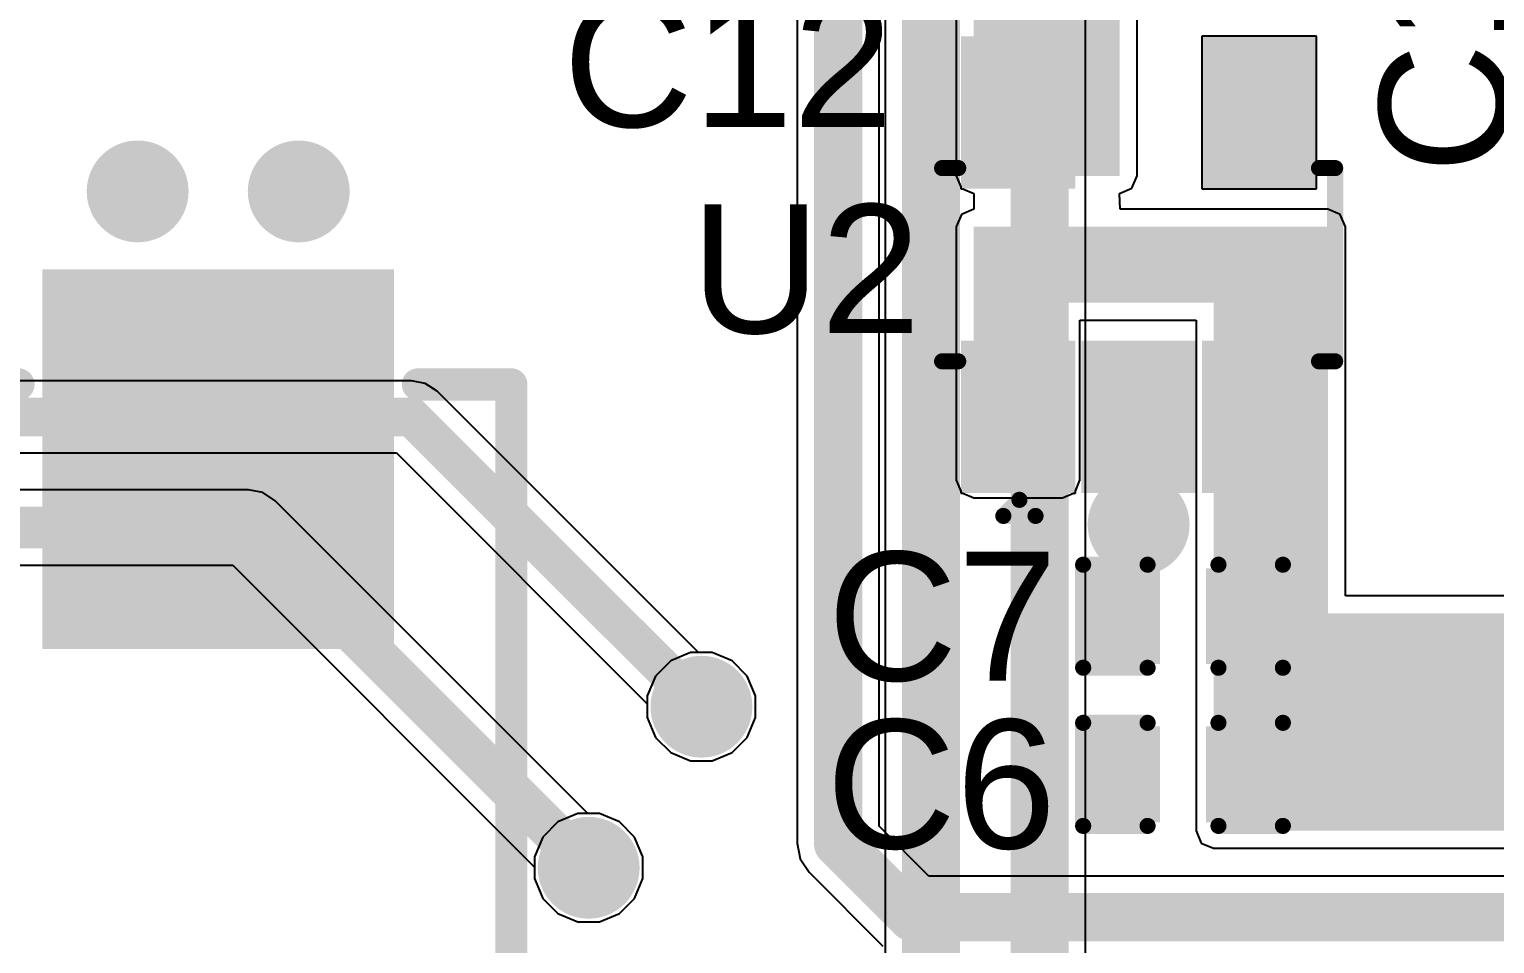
# Model space of a CAD drawing. Header units: millimetres. Extents: x -0.27 to 3.94, y -1.19 to 3.
# Drawn here: x 2.3314 to 2.7862, y 0.5514 to 0.8353 of the extents above; entities that cross this region are included whole.
import ezdxf

# ---------------------------------------------------------------- set-up
doc = ezdxf.new("R2010")
doc.units = ezdxf.units.MM
doc.header["$MEASUREMENT"] = 0
for name, color, linetype in [('BottomLayer', 5, 'Continuous'), ('BottomSolder', 6, 'Continuous'), ('TopLayer', 1, 'Continuous'), ('TopOverlay', 2, 'Continuous'), ('TopPaste', 8, 'Continuous'), ('TopSolder', 216, 'Continuous'), ('ViaHoleLayer', 16, 'Continuous')]:
    doc.layers.add(name, color=color, linetype=linetype)
doc.styles.add('Arial', font='arial.ttf', dxfattribs={"height": 0.2})

# ---------------------------------------------------------------- blocks, each defined once
blk = doc.blocks.new('SOT_25_5_27')
at = {"layer": 'TopLayer'}
for points in [[(-0.06692915, 0.05118115), (-0.02755905, 0.05118115), (-0.02755905, 0.02362205), (-0.06692915, 0.02362205)], [(0.02755905, 0.05118115), (0.06692915, 0.05118115), (0.06692915, 0.02362205), (0.02755905, 0.02362205)], [(-0.06692915, 0.01377955), (-0.02755905, 0.01377955), (-0.02755905, -0.01377955), (-0.06692915, -0.01377955)], [(-0.06692915, -0.02362205), (-0.02755905, -0.02362205), (-0.02755905, -0.05118115), (-0.06692915, -0.05118115)], [(0.02755905, -0.02362205), (0.06692915, -0.02362205), (0.06692915, -0.05118115), (0.02755905, -0.05118115)]]:
    blk.add_hatch(color=1, dxfattribs=at).paths.add_polyline_path(points)
at = {"layer": 'TopPaste'}
for points in [[(-0.06692915, 0.05118115), (-0.02755905, 0.05118115), (-0.02755905, 0.02362205), (-0.06692915, 0.02362205)], [(0.02755905, 0.05118115), (0.06692915, 0.05118115), (0.06692915, 0.02362205), (0.02755905, 0.02362205)], [(-0.06692915, 0.01377955), (-0.02755905, 0.01377955), (-0.02755905, -0.01377955), (-0.06692915, -0.01377955)], [(-0.06692915, -0.02362205), (-0.02755905, -0.02362205), (-0.02755905, -0.05118115), (-0.06692915, -0.05118115)], [(0.02755905, -0.02362205), (0.06692915, -0.02362205), (0.06692915, -0.05118115), (0.02755905, -0.05118115)]]:
    blk.add_hatch(color=8, dxfattribs=at).paths.add_polyline_path(points)
at = {"layer": 'TopSolder'}
for points in [[(-0.07092915, 0.05518115), (-0.02355905, 0.05518115), (-0.02355905, 0.01962205), (-0.07092915, 0.01962205)], [(0.02355905, 0.05518115), (0.07092915, 0.05518115), (0.07092915, 0.01962205), (0.02355905, 0.01962205)], [(-0.07092915, 0.01777955), (-0.02355905, 0.01777955), (-0.02355905, -0.01777955), (-0.07092915, -0.01777955)], [(-0.07092915, -0.01962205), (-0.02355905, -0.01962205), (-0.02355905, -0.05518115), (-0.07092915, -0.05518115)], [(0.02355905, -0.01962205), (0.07092915, -0.01962205), (0.07092915, -0.05518115), (0.02355905, -0.05518115)]]:
    blk.add_hatch(color=216, dxfattribs=at).paths.add_polyline_path(points)
at = {"layer": 'TopOverlay', "const_width": 0.005}
for points in [[(-0.03, 0.061), (0.03, 0.061)], [(-0.03, 0.061), (-0.03, 0.056)], [(0.03, 0.061), (0.03, 0.056)], [(-0.078, 0.042), (-0.073, 0.037)], [(-0.078, 0.042), (-0.078, 0.032)], [(-0.073, 0.037), (-0.078, 0.032)], [(-0.03, -0.056), (-0.03, -0.061)], [(0.03, -0.056), (0.03, -0.061)], [(-0.03, -0.061), (0.03, -0.061)]]:
    blk.add_lwpolyline(points, dxfattribs=at)
at = {"layer": 'TopOverlay', "const_width": 0.0025}
for points in [[(-0.03125, 0.061, 1), (-0.02875, 0.061, 1)], [(-0.03125, 0.061, 1), (-0.02875, 0.061, 1)], [(0.02875, 0.061, 1), (0.03125, 0.061, 1)], [(0.02875, 0.061, 1), (0.03125, 0.061, 1)], [(-0.03125, 0.056, 1), (-0.02875, 0.056, 1)], [(0.02875, 0.056, 1), (0.03125, 0.056, 1)], [(-0.07925, 0.042, 1), (-0.07675, 0.042, 1)], [(-0.07925, 0.042, 1), (-0.07675, 0.042, 1)], [(-0.07425, 0.037, 1), (-0.07175, 0.037, 1)], [(-0.07425, 0.037, 1), (-0.07175, 0.037, 1)], [(-0.07925, 0.032, 1), (-0.07675, 0.032, 1)], [(-0.07925, 0.032, 1), (-0.07675, 0.032, 1)], [(-0.03125, -0.056, 1), (-0.02875, -0.056, 1)], [(0.02875, -0.056, 1), (0.03125, -0.056, 1)], [(-0.03125, -0.061, 1), (-0.02875, -0.061, 1)], [(-0.03125, -0.061, 1), (-0.02875, -0.061, 1)], [(0.02875, -0.061, 1), (0.03125, -0.061, 1)], [(0.02875, -0.061, 1), (0.03125, -0.061, 1)]]:
    blk.add_lwpolyline(points, format="xyb", close=True, dxfattribs=at)
blk = doc.blocks.new('C____E_177')
at = {"layer": 'TopLayer'}
for points in [[(-0.05492125, 0.05059055), (0.05492125, 0.05059055), (0.05492125, -0.05059055), (-0.05492125, -0.05059055)], [(0.19862205, 0.05059055), (0.30846455, 0.05059055), (0.30846455, -0.05059055), (0.19862205, -0.05059055)]]:
    blk.add_hatch(color=1, dxfattribs=at).paths.add_polyline_path(points)
at = {"layer": 'TopPaste'}
for points in [[(-0.05492125, 0.05059055), (0.05492125, 0.05059055), (0.05492125, -0.05059055), (-0.05492125, -0.05059055)], [(0.19862205, 0.05059055), (0.30846455, 0.05059055), (0.30846455, -0.05059055), (0.19862205, -0.05059055)]]:
    blk.add_hatch(color=8, dxfattribs=at).paths.add_polyline_path(points)
at = {"layer": 'TopSolder'}
for points in [[(-0.05892125, 0.05459055), (0.05892125, 0.05459055), (0.05892125, -0.05459055), (-0.05892125, -0.05459055)], [(0.19462205, 0.05459055), (0.31246455, 0.05459055), (0.31246455, -0.05459055), (0.19462205, -0.05459055)]]:
    blk.add_hatch(color=216, dxfattribs=at).paths.add_polyline_path(points)
at = {"layer": 'TopOverlay', "const_width": 0.01}
for points in [[(-0.0152284, 0.091), (-0.0152284, 0.062)], [(-0.0152284, 0.091), (0.2767716, 0.091)], [(0.2767716, 0.091), (0.2767716, 0.062)], [(-0.0452284, 0.09), (-0.0452284, 0.061)], [(-0.0612284, 0.075), (-0.0282284, 0.075)], [(-0.0152284, -0.062), (-0.0152284, -0.091)], [(0.2767716, -0.062), (0.2767716, -0.091)], [(-0.0152284, -0.091), (0.2767716, -0.091)]]:
    blk.add_lwpolyline(points, dxfattribs=at)
at = {"layer": 'TopOverlay', "const_width": 0.005}
for points in [[(-0.0177284, 0.091, 1), (-0.0127284, 0.091, 1)], [(-0.0177284, 0.091, 1), (-0.0127284, 0.091, 1)], [(0.2742716, 0.091, 1), (0.2792716, 0.091, 1)], [(0.2742716, 0.091, 1), (0.2792716, 0.091, 1)], [(-0.0477284, 0.09, 1), (-0.0427284, 0.09, 1)], [(-0.0637284, 0.075, 1), (-0.0587284, 0.075, 1)], [(-0.0307284, 0.075, 1), (-0.0257284, 0.075, 1)], [(-0.0477284, 0.061, 1), (-0.0427284, 0.061, 1)], [(-0.0177284, 0.062, 1), (-0.0127284, 0.062, 1)], [(0.2742716, 0.062, 1), (0.2792716, 0.062, 1)], [(-0.0177284, -0.062, 1), (-0.0127284, -0.062, 1)], [(0.2742716, -0.062, 1), (0.2792716, -0.062, 1)], [(-0.0177284, -0.091, 1), (-0.0127284, -0.091, 1)], [(-0.0177284, -0.091, 1), (-0.0127284, -0.091, 1)], [(0.2742716, -0.091, 1), (0.2792716, -0.091, 1)], [(0.2742716, -0.091, 1), (0.2792716, -0.091, 1)]]:
    blk.add_lwpolyline(points, format="xyb", close=True, dxfattribs=at)
blk = doc.blocks.new('C___0402_234')
at = {"layer": 'TopLayer'}
for points in [[(-0.0275, -0.0125), (-0.0275, 0.0125), (-0.009499999999999998, 0.0125), (-0.009500000000000001, -0.0125)], [(0.009499999999999998, -0.0125), (0.009500000000000001, 0.0125), (0.0275, 0.0125), (0.0275, -0.0125)]]:
    blk.add_hatch(color=1, dxfattribs=at).paths.add_polyline_path(points)
at = {"layer": 'TopPaste'}
for points in [[(-0.0275, -0.0125), (-0.0275, 0.0125), (-0.009499999999999998, 0.0125), (-0.009500000000000001, -0.0125)], [(0.009499999999999998, -0.0125), (0.009500000000000001, 0.0125), (0.0275, 0.0125), (0.0275, -0.0125)]]:
    blk.add_hatch(color=8, dxfattribs=at).paths.add_polyline_path(points)
at = {"layer": 'TopSolder'}
for points in [[(-0.0298622, -0.0148622), (-0.0298622, 0.0148622), (-0.007137799999999999, 0.0148622), (-0.007137800000000001, -0.0148622)], [(0.007137799999999999, -0.0148622), (0.007137800000000001, 0.0148622), (0.0298622, 0.0148622), (0.0298622, -0.0148622)]]:
    blk.add_hatch(color=216, dxfattribs=at).paths.add_polyline_path(points)
at = {"layer": 'TopOverlay', "const_width": 0.005}
for points in [[(-0.031, 0.016), (-0.011, 0.016)], [(-0.031, -0.016), (-0.031, 0.016)], [(0.011, 0.016), (0.031, 0.016)], [(0.031, -0.016), (0.031, 0.016)], [(-0.031, -0.016), (-0.011, -0.016)], [(0.011, -0.016), (0.031, -0.016)]]:
    blk.add_lwpolyline(points, dxfattribs=at)
at = {"layer": 'TopOverlay', "const_width": 0.0025}
for points in [[(-0.03225, 0.016, 1), (-0.02975, 0.016, 1)], [(-0.03225, 0.016, 1), (-0.02975, 0.016, 1)], [(-0.01225, 0.016, 1), (-0.00975, 0.016, 1)], [(0.00975, 0.016, 1), (0.01225, 0.016, 1)], [(0.02975, 0.016, 1), (0.03225, 0.016, 1)], [(0.02975, 0.016, 1), (0.03225, 0.016, 1)], [(-0.03225, -0.016, 1), (-0.02975, -0.016, 1)], [(-0.03225, -0.016, 1), (-0.02975, -0.016, 1)], [(-0.01225, -0.016, 1), (-0.00975, -0.016, 1)], [(0.00975, -0.016, 1), (0.01225, -0.016, 1)], [(0.02975, -0.016, 1), (0.03225, -0.016, 1)], [(0.02975, -0.016, 1), (0.03225, -0.016, 1)]]:
    blk.add_lwpolyline(points, format="xyb", close=True, dxfattribs=at)
blk = doc.blocks.new('C___0402_235')
at = {"layer": 'TopLayer'}
for points in [[(-0.0275, -0.0125), (-0.0275, 0.0125), (-0.009499999999999998, 0.0125), (-0.009500000000000001, -0.0125)], [(0.009499999999999998, -0.0125), (0.009500000000000001, 0.0125), (0.0275, 0.0125), (0.0275, -0.0125)]]:
    blk.add_hatch(color=1, dxfattribs=at).paths.add_polyline_path(points)
at = {"layer": 'TopPaste'}
for points in [[(-0.0275, -0.0125), (-0.0275, 0.0125), (-0.009499999999999998, 0.0125), (-0.009500000000000001, -0.0125)], [(0.009499999999999998, -0.0125), (0.009500000000000001, 0.0125), (0.0275, 0.0125), (0.0275, -0.0125)]]:
    blk.add_hatch(color=8, dxfattribs=at).paths.add_polyline_path(points)
at = {"layer": 'TopSolder'}
for points in [[(-0.0298622, -0.0148622), (-0.0298622, 0.0148622), (-0.007137799999999999, 0.0148622), (-0.007137800000000001, -0.0148622)], [(0.007137799999999999, -0.0148622), (0.007137800000000001, 0.0148622), (0.0298622, 0.0148622), (0.0298622, -0.0148622)]]:
    blk.add_hatch(color=216, dxfattribs=at).paths.add_polyline_path(points)
at = {"layer": 'TopOverlay', "const_width": 0.005}
for points in [[(-0.031, -0.016), (-0.031, 0.016)], [(-0.031, 0.016), (-0.011, 0.016)], [(0.011, 0.016), (0.031, 0.016)], [(0.031, -0.016), (0.031, 0.016)], [(-0.031, -0.016), (-0.011, -0.016)], [(0.011, -0.016), (0.031, -0.016)]]:
    blk.add_lwpolyline(points, dxfattribs=at)
at = {"layer": 'TopOverlay', "const_width": 0.0025}
for points in [[(-0.03225, 0.016, 1), (-0.02975, 0.016, 1)], [(-0.03225, 0.016, 1), (-0.02975, 0.016, 1)], [(-0.01225, 0.016, 1), (-0.00975, 0.016, 1)], [(0.00975, 0.016, 1), (0.01225, 0.016, 1)], [(0.02975, 0.016, 1), (0.03225, 0.016, 1)], [(0.02975, 0.016, 1), (0.03225, 0.016, 1)], [(-0.03225, -0.016, 1), (-0.02975, -0.016, 1)], [(-0.03225, -0.016, 1), (-0.02975, -0.016, 1)], [(-0.01225, -0.016, 1), (-0.00975, -0.016, 1)], [(0.00975, -0.016, 1), (0.01225, -0.016, 1)], [(0.02975, -0.016, 1), (0.03225, -0.016, 1)], [(0.02975, -0.016, 1), (0.03225, -0.016, 1)]]:
    blk.add_lwpolyline(points, format="xyb", close=True, dxfattribs=at)

msp = doc.modelspace()

# ---------------------------------------------------------------- hatches: boundary and pattern name
at = {"layer": 'BottomLayer'}
h = msp.add_hatch(color=5, dxfattribs=at)
edge = h.paths.add_edge_path()
edge.add_arc((2.3650005, 0.7850002), 0.011811, 0, 360)
h = msp.add_hatch(color=5, dxfattribs=at)
edge = h.paths.add_edge_path()
edge.add_arc((2.4150005, 0.7850002), 0.011811, 0, 360)
h = msp.add_hatch(color=5, dxfattribs=at)
edge = h.paths.add_edge_path()
edge.add_arc((2.6757153, 0.6815593), 0.011811, 0, 360)
h = msp.add_hatch(color=5, dxfattribs=at)
edge = h.paths.add_edge_path()
edge.add_arc((2.5400005, 0.6250002), 0.011811, 0, 360)
h = msp.add_hatch(color=5, dxfattribs=at)
edge = h.paths.add_edge_path()
edge.add_arc((2.5050005, 0.5750002), 0.011811, 0, 360)
at = {"layer": 'BottomSolder'}
h = msp.add_hatch(color=6, dxfattribs=at)
edge = h.paths.add_edge_path()
edge.add_arc((2.3650005, 0.7850002), 0.015811, 0, 360)
h = msp.add_hatch(color=6, dxfattribs=at)
edge = h.paths.add_edge_path()
edge.add_arc((2.4150005, 0.7850002), 0.015811, 0, 360)
h = msp.add_hatch(color=6, dxfattribs=at)
edge = h.paths.add_edge_path()
edge.add_arc((2.6757153, 0.6815593), 0.015811, 0, 360)
h = msp.add_hatch(color=6, dxfattribs=at)
edge = h.paths.add_edge_path()
edge.add_arc((2.5400005, 0.6250002), 0.015811, 0, 360)
h = msp.add_hatch(color=6, dxfattribs=at)
edge = h.paths.add_edge_path()
edge.add_arc((2.5050005, 0.5750002), 0.015811, 0, 360)
at = {"layer": 'TopLayer'}
for points in [[(2.6245341, 0.7898033), (2.6698097, 0.7898033), (2.6698097, 0.9673595), (2.6245341, 0.9673595)], [(2.6520933, 0.7740553), (2.6245341, 0.7740553), (2.6245341, 0.6953151), (2.6520933, 0.6953151)], [(2.7344949, 0.7740553), (2.6245341, 0.7740553), (2.6245341, 0.7504333), (2.7344949, 0.7504333)], [(2.6989949, 0.5865002), (2.7344949, 0.5865002), (2.7344949, 0.7740552), (2.6989949, 0.7740552)], [(2.6989949, 0.5865002), (2.8224357, 0.5865002), (2.8224357, 0.6540002), (2.6989949, 0.6540002)]]:
    msp.add_hatch(color=1, dxfattribs=at).paths.add_polyline_path(points)
h = msp.add_hatch(color=1, dxfattribs=at)
edge = h.paths.add_edge_path()
edge.add_arc((2.3650005, 0.7850002), 0.011811, 0, 360)
h = msp.add_hatch(color=1, dxfattribs=at)
edge = h.paths.add_edge_path()
edge.add_arc((2.4150005, 0.7850002), 0.011811, 0, 360)
h = msp.add_hatch(color=1, dxfattribs=at)
edge = h.paths.add_edge_path()
edge.add_arc((2.6757153, 0.6815593), 0.011811, 0, 360)
h = msp.add_hatch(color=1, dxfattribs=at)
edge = h.paths.add_edge_path()
edge.add_arc((2.5400005, 0.6250002), 0.011811, 0, 360)
h = msp.add_hatch(color=1, dxfattribs=at)
edge = h.paths.add_edge_path()
edge.add_arc((2.5050005, 0.5750002), 0.011811, 0, 360)
at = {"layer": 'TopSolder'}
h = msp.add_hatch(color=216, dxfattribs=at)
edge = h.paths.add_edge_path()
edge.add_arc((2.3650005, 0.7850002), 0.015811, 0, 360)
h = msp.add_hatch(color=216, dxfattribs=at)
edge = h.paths.add_edge_path()
edge.add_arc((2.4150005, 0.7850002), 0.015811, 0, 360)
h = msp.add_hatch(color=216, dxfattribs=at)
edge = h.paths.add_edge_path()
edge.add_arc((2.6757153, 0.6815593), 0.015811, 0, 360)
h = msp.add_hatch(color=216, dxfattribs=at)
edge = h.paths.add_edge_path()
edge.add_arc((2.5400005, 0.6250002), 0.015811, 0, 360)
h = msp.add_hatch(color=216, dxfattribs=at)
edge = h.paths.add_edge_path()
edge.add_arc((2.5050005, 0.5750002), 0.015811, 0, 360)
at = {"layer": 'ViaHoleLayer'}
h = msp.add_hatch(color=16, dxfattribs=at)
edge = h.paths.add_edge_path()
edge.add_arc((2.3650005, 0.7850002), 0.0059055, 0, 360)
h = msp.add_hatch(color=16, dxfattribs=at)
edge = h.paths.add_edge_path()
edge.add_arc((2.4150005, 0.7850002), 0.0059055, 0, 360)
h = msp.add_hatch(color=16, dxfattribs=at)
edge = h.paths.add_edge_path()
edge.add_arc((2.6757153, 0.6815593), 0.0059055, 0, 360)
h = msp.add_hatch(color=16, dxfattribs=at)
edge = h.paths.add_edge_path()
edge.add_arc((2.5400005, 0.6250002), 0.0059055, 0, 360)
h = msp.add_hatch(color=16, dxfattribs=at)
edge = h.paths.add_edge_path()
edge.add_arc((2.5050005, 0.5750002), 0.0059055, 0, 360)

# ---------------------------------------------------------------- linework, layer by layer
at = {"layer": 'BottomLayer'}
for p, q in [((2.5970242, 1.1781041), (2.5970242, 0.5299397)), ((2.6592748, 0.5454269), (2.6592748, 1.1505335)), ((2.45, 0.7262157), (2.1850005, 0.7262157)), ((2.4500005, 0.7262158), (2.45, 0.7262157)), ((2.4542925, 0.725362), (2.4500005, 0.7262158)), ((2.4579311, 0.7229308), (2.4542925, 0.725362)), ((2.5390506, 0.6418112), (2.4579311, 0.7229308)), ((2.1851198, 0.7037847), (2.4453548, 0.7037847)), ((2.4453548, 0.7037847), (2.5231895, 0.6259501)), ((2.3993625, 0.6923634), (1.8163785, 0.6923634)), ((2.4038496, 0.6914709), (2.3993625, 0.6923634)), ((2.4076535, 0.6889291), (2.4038496, 0.6914709)), ((2.5047715, 0.5918112), (2.4076535, 0.6889291)), ((1.8440005, 0.6689128), (2.3945058, 0.6689128)), ((2.3945058, 0.6689128), (2.4881895, 0.575229)), ((2.5433444, 0.6418112), (2.5390506, 0.6418112)), ((2.5495231, 0.6392518), (2.5433444, 0.6418112)), ((2.5542521, 0.6345228), (2.5495231, 0.6392518)), ((2.5568115, 0.6283441), (2.5542521, 0.6345228)), ((2.5568115, 0.6216563), (2.5568115, 0.6283441)), ((2.5231895, 0.6259501), (2.5231895, 0.6216563)), ((2.5231895, 0.6216563), (2.5257489, 0.6154776)), ((2.5542521, 0.6154776), (2.5568115, 0.6216563)), ((2.5257489, 0.6154776), (2.5304779, 0.6107486)), ((2.5495231, 0.6107486), (2.5542521, 0.6154776)), ((2.5304779, 0.6107486), (2.5366566, 0.6081892)), ((2.5433444, 0.6081892), (2.5495231, 0.6107486)), ((2.5366566, 0.6081892), (2.5433444, 0.6081892)), ((2.5083444, 0.5918112), (2.5047715, 0.5918112)), ((2.5145231, 0.5892518), (2.5083444, 0.5918112)), ((2.5192521, 0.5845228), (2.5145231, 0.5892518)), ((2.5218115, 0.5783441), (2.5192521, 0.5845228)), ((2.5218115, 0.5716563), (2.5218115, 0.5783441)), ((2.4881895, 0.575229), (2.4881895, 0.5716563)), ((2.4881895, 0.5716563), (2.4907489, 0.5654776)), ((2.5192521, 0.5654776), (2.5218115, 0.5716563)), ((2.4907489, 0.5654776), (2.4954779, 0.5607486)), ((2.5145231, 0.5607486), (2.5192521, 0.5654776)), ((2.4954779, 0.5607486), (2.5016566, 0.5581892)), ((2.5083444, 0.5581892), (2.5145231, 0.5607486)), ((2.5016566, 0.5581892), (2.5083444, 0.5581892))]:
    msp.add_line(p, q, dxfattribs=at)
for points, const_width in [([(2.6112985, 0.5299392), (2.6112985, 1.1781046)], 0.018), ([(2.6450005, 0.5395142), (2.6450005, 1.1564462)], 0.018), ([(2.1850005, 0.7150002), (2.4500005, 0.7150002)], 0.012), ([(2.4500005, 0.7150002), (2.5400005, 0.6250002)], 0.012), ([(1.8163785, 0.6806381), (2.3993625, 0.6806381)], 0.013), ([(2.3993625, 0.6806381), (2.5050004, 0.5750002)], 0.013), ([(2.5050004, 0.5750002), (2.5050005, 0.5750002)], 0.013)]:
    msp.add_lwpolyline(points, dxfattribs=dict(at, const_width=const_width))
for points, const_width in [([(2.4470005, 0.7150002, 1), (2.4530005, 0.7150002, 1)], 0.006), ([(2.4470005, 0.7150002, 1), (2.4530005, 0.7150002, 1)], 0.006), ([(2.3961125, 0.6806381, 1), (2.4026125, 0.6806381, 1)], 0.0065), ([(2.3961125, 0.6806381, 1), (2.4026125, 0.6806381, 1)], 0.0065), ([(2.5370005, 0.6250002, 1), (2.5430005, 0.6250002, 1)], 0.006), ([(2.5017504, 0.5750002, 1), (2.5082504, 0.5750002, 1)], 0.0065), ([(2.5017504, 0.5750002, 1), (2.5082504, 0.5750002, 1)], 0.0065), ([(2.5017505, 0.5750002, 1), (2.5082505, 0.5750002, 1)], 0.0065)]:
    msp.add_lwpolyline(points, format="xyb", close=True, dxfattribs=dict(at, const_width=const_width))
at = {"layer": 'TopLayer'}
for p, q in [((2.6191221, 0.9673596), (2.6191221, 0.7898033)), ((2.5951682, 0.5878929), (2.5951682, 0.9597821)), ((2.5696784, 0.954503), (2.5696784, 0.5826138)), ((2.6752218, 0.7898033), (2.6752218, 0.9286199)), ((2.7308964, 0.8331734), (2.6953374, 0.8331734)), ((2.6953374, 0.8331734), (2.6953374, 0.7858034)), ((2.7308964, 0.7858034), (2.7308964, 0.8331734)), ((2.6191221, 0.7898033), (2.6205342, 0.7863941)), ((2.6736367, 0.7859764), (2.6752218, 0.7898033)), ((2.6205342, 0.7863941), (2.6205342, 0.7858034)), ((2.6205342, 0.7858034), (2.6211249, 0.7858034)), ((2.6211249, 0.7858034), (2.624534, 0.7843913)), ((2.624534, 0.7843913), (2.624534, 0.7794673)), ((2.6698099, 0.7843913), (2.6736367, 0.7859764)), ((2.6699933, 0.7794673), (2.6698099, 0.7843913)), ((2.6953374, 0.7858034), (2.7308964, 0.7858034)), ((2.6207072, 0.7778822), (2.6191221, 0.7740553)), ((2.624534, 0.7794673), (2.6207072, 0.7778822)), ((2.7344949, 0.7794673), (2.6699933, 0.7794673)), ((2.7383218, 0.7778822), (2.7344949, 0.7794673)), ((2.7399069, 0.7740553), (2.7383218, 0.7778822)), ((2.6191221, 0.7740553), (2.6191221, 0.7504333)), ((2.7399069, 0.6594122), (2.7399069, 0.7740553)), ((2.6191221, 0.7504333), (2.6191221, 0.6953151)), ((2.6575053, 0.6953151), (2.6575053, 0.7450213)), ((2.6575053, 0.7450213), (2.6935829, 0.7450213)), ((2.6935829, 0.7450213), (2.6935829, 0.6540002)), ((2.6191221, 0.6953151), (2.6205342, 0.6919059)), ((2.6205342, 0.6919059), (2.6205342, 0.6913152)), ((2.6560932, 0.6919059), (2.6575053, 0.6953151)), ((2.6560932, 0.6913152), (2.6560932, 0.6919059)), ((2.6205342, 0.6913152), (2.6211249, 0.6913152)), ((2.6211249, 0.6913152), (2.6245341, 0.6899031)), ((2.6245341, 0.6899031), (2.6520933, 0.6899031)), ((2.6520933, 0.6899031), (2.6555025, 0.6913152)), ((2.6555025, 0.6913152), (2.6560932, 0.6913152)), ((2.7908074, 0.6594122), (2.7399069, 0.6594122)), ((2.6935829, 0.6540002), (2.6935829, 0.5865002)), ((2.5366566, 0.6418112), (2.5304779, 0.6392518)), ((2.5433444, 0.6418112), (2.5366566, 0.6418112)), ((2.5495231, 0.6392518), (2.5433444, 0.6418112)), ((2.5304779, 0.6392518), (2.5257489, 0.6345228)), ((2.5542521, 0.6345228), (2.5495231, 0.6392518)), ((2.5257489, 0.6345228), (2.5231895, 0.6283441)), ((2.5568115, 0.6283441), (2.5542521, 0.6345228)), ((2.5231895, 0.6283441), (2.5231895, 0.6216563)), ((2.5568115, 0.6216563), (2.5568115, 0.6283441)), ((2.5231895, 0.6216563), (2.5257489, 0.6154776)), ((2.5542521, 0.6154776), (2.5568115, 0.6216563)), ((2.5257489, 0.6154776), (2.5304779, 0.6107486)), ((2.5495231, 0.6107486), (2.5542521, 0.6154776)), ((2.5304779, 0.6107486), (2.5366566, 0.6081892)), ((2.5433444, 0.6081892), (2.5495231, 0.6107486)), ((2.5366566, 0.6081892), (2.5433444, 0.6081892)), ((2.5016566, 0.5918112), (2.4954779, 0.5892518)), ((2.5083444, 0.5918112), (2.5016566, 0.5918112)), ((2.5145231, 0.5892518), (2.5083444, 0.5918112)), ((2.4954779, 0.5892518), (2.4907489, 0.5845228)), ((2.5192521, 0.5845228), (2.5145231, 0.5892518)), ((2.610637, 0.5724241), (2.5951682, 0.5878929)), ((2.4907489, 0.5845228), (2.4881895, 0.5783441)), ((2.5218115, 0.5783441), (2.5192521, 0.5845228)), ((2.5696784, 0.5826138), (2.5706485, 0.5777365)), ((2.6935829, 0.5865002), (2.695168, 0.5826733)), ((2.695168, 0.5826733), (2.6989949, 0.5810882)), ((2.4881895, 0.5783441), (2.4881895, 0.5716563)), ((2.5218115, 0.5716563), (2.5218115, 0.5783441)), ((2.5706485, 0.5777365), (2.5734113, 0.5736018)), ((2.6989949, 0.5810882), (2.8224357, 0.5810882)), ((2.5734113, 0.5736018), (2.5963459, 0.5506672)), ((2.4881895, 0.5716563), (2.4907489, 0.5654776)), ((2.5192521, 0.5654776), (2.5218115, 0.5716563)), ((2.8755332, 0.5724241), (2.610637, 0.5724241)), ((2.4907489, 0.5654776), (2.4954779, 0.5607486)), ((2.5145231, 0.5607486), (2.5192521, 0.5654776)), ((2.4954779, 0.5607486), (2.5016566, 0.5581892)), ((2.5083444, 0.5581892), (2.5145231, 0.5607486)), ((2.5016566, 0.5581892), (2.5083444, 0.5581892))]:
    msp.add_line(p, q, dxfattribs=at)
at = {"layer": 'TopLayer', "const_width": 0.015}
for points in [[(2.5824233, 0.5826138), (2.5824233, 0.9597821)], [(2.5824233, 0.5826138), (2.6053579, 0.5596792)], [(2.6053579, 0.5596792), (2.8808123, 0.5596792)]]:
    msp.add_lwpolyline(points, dxfattribs=at)
at = {"layer": 'TopLayer', "const_width": 0.0075}
for points in [[(2.5786733, 0.5826138, 1), (2.5861733, 0.5826138, 1)], [(2.5786733, 0.5826138, 1), (2.5861733, 0.5826138, 1)], [(2.6016079, 0.5596792, 1), (2.6091079, 0.5596792, 1)], [(2.6016079, 0.5596792, 1), (2.6091079, 0.5596792, 1)]]:
    msp.add_lwpolyline(points, format="xyb", close=True, dxfattribs=at)

# ---------------------------------------------------------------- block references
at = {"rotation": 90}
for name, p in [('SOT_25_5_27', (2.6757153, 0.7622443)), ('C____E_177', (2.3900005, 0.4482994))]:
    msp.add_blockref(name, p, dxfattribs=at)
for name, p in [('C___0402_234', (2.6894949, 0.653101)), ('C___0402_235', (2.6894949, 0.6040002))]:
    msp.add_blockref(name, p)

# ---------------------------------------------------------------- texts
at = {"layer": 'TopOverlay', "style": 'Arial'}
msp.add_text('C14', height=0.04, rotation=90, dxfattribs=at).set_placement((2.790376, 0.7905614))
for s, p in [('C12', (2.4970167, 0.8050067)), ('U2', (2.536678, 0.7410067)), ('C7', (2.5791132, 0.6331075)), ('C6', (2.5786775, 0.5810065))]:
    msp.add_text(s, height=0.04, dxfattribs=at).set_placement(p)

doc.saveas('drawing.dxf')
